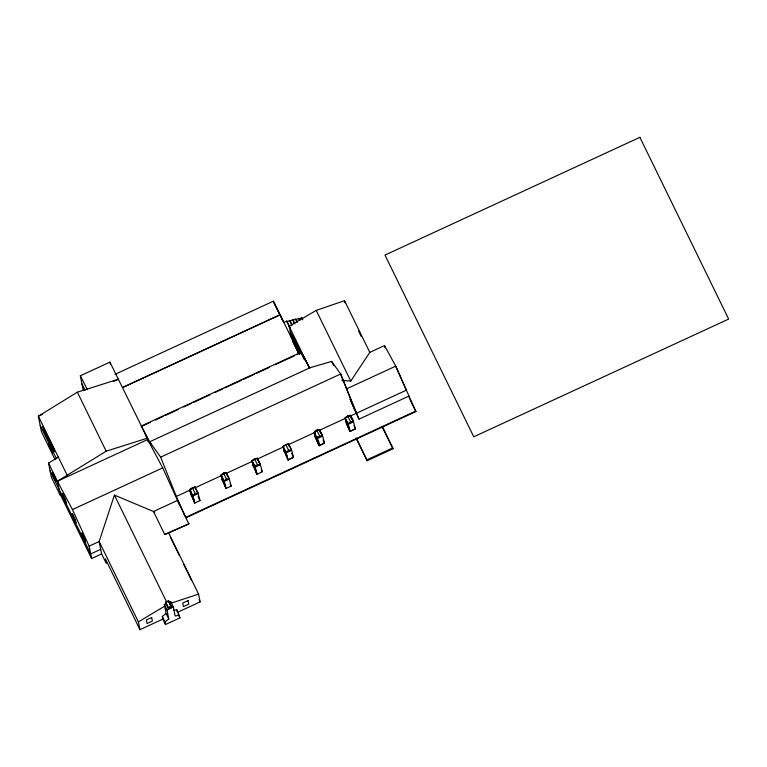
<?xml version="1.0" encoding="UTF-8"?>
<svg xmlns="http://www.w3.org/2000/svg" width="767" height="767" viewBox="0 0 767 767"><rect width="100%" height="100%" fill="white"/><g stroke="black" fill="none" stroke-linecap="round" stroke-linejoin="round"><path stroke-width="1.15" d="M166.449 603.495L164.33 604.473L166.132 613.466L162.316 616.447L162.844 619.094L139.958 629.669L105.367 558.855L106.287 563.448L101.627 553.918L99.154 541.521L114.408 495.108L154.723 512.011M341.938 380.346L350.768 381.103L369.799 352.369L384.526 345.562L395.724 366.147L415.887 411.553L185.882 517.802L176.324 496.441L160.658 457.151L149.642 441.811L141.214 426.068L301.191 352.178L309.628 367.911M173.553 610.34L176.793 609.755L179.977 617.857L165.499 624.539L164.972 621.893L168.788 618.911L166.995 609.918L164.33 604.473M224.06 481.494L221.203 475.645L226.044 488.502L224.06 481.494L229.266 479.087L226.284 472.625L223.6 473.191L221.318 474.869L226.102 472.664L223.6 473.191L221.164 474.994L222.401 480.42L225.977 488.531L231.174 486.134L229.141 478.474L226.275 472.587L221.155 474.946L222.315 480.458M226.044 488.502L224.022 480.842L226.457 479.039L229.141 478.474M289.178 446.423L288.603 443.834L283.042 446.404L285.986 452.242L288.018 459.922L284.365 451.84L283.119 446.365L285.736 444.486L288.603 443.853L291.47 449.702L293.502 457.381L288.018 459.922L293.483 457.333M285.986 452.242L288.593 450.334L291.47 449.702M256.983 474.265C256.686 471.494 253.321 461.494 252.218 461.37L256.983 474.265L254.989 467.256L260.358 464.783L257.242 458.33L254.615 458.934L252.094 460.766L253.331 466.183L256.907 474.303L262.266 471.82L260.234 464.169L257.376 458.321L254.615 458.934L251.998 460.756L253.244 466.221L255.392 465.233M254.951 466.614L257.472 464.783L260.234 464.169L257.29 458.445L257.415 459.059M189.842 489.48L191.088 494.955L189.967 490.142L194.76 503.027L192.709 495.386L195.211 493.574L197.953 492.97L199.986 500.611L194.76 503.027L191.098 494.945L189.842 489.48L195.086 487.064L197.953 492.97M319.59 430.45L319.427 429.721L316.829 430.316L314.278 432.157L315.429 437.612L319.082 445.694L324.508 443.192L322.476 435.541L319.618 429.693C307.509 430.239 321.009 439.75 319.158 445.656L324.431 443.01M317.135 438.005L319.686 436.164L322.476 435.541M351.018 418.034L350.509 415.369L347.739 416.05L345.179 417.833L346.425 423.298L350.068 431.38L355.409 428.916L353.376 421.265L350.519 415.426L347.739 416.05L345.188 417.89L348.045 423.729L349.992 431.418L346.339 423.336M348.045 423.729L350.586 421.898L353.376 421.265L350.461 415.532L353.501 421.869L348.084 424.372L350.068 431.38L355.361 428.801M48.551 463.086L57.42 481.245L60.238 495.348L51.37 477.189L48.551 463.086L58.302 457.065M101.627 553.918L91.609 558.549L89.125 546.152L72.453 509.566L57.42 481.245L106.182 451.188L147.389 438.168L109.921 362.12L80.334 375.792L83.2 390.163M113.286 381.602L118.569 379.157L77.362 392.177L38.35 416.213L41.447 431.706L55.099 459.654M139.958 629.669L138.405 621.893L164.665 606.151M291.489 337.969L289.149 326.263L316.234 310.386L344.546 300.674L369.799 352.369M319.158 445.656L314.393 432.761L315.515 437.573L319.158 445.656L317.25 438.619L314.355 432.876M114.906 374.382L273.397 301.172L299.619 354.498M42.655 414.218L38.35 416.213L67.17 475.224M280.195 314.719L122.653 387.498L280.214 314.758L283.061 321.143L273.397 301.172M283.963 322.399L286.829 321.076L290.425 328.429M289.015 325.927L286.963 321.728L289.83 320.405L291.872 324.604M292.006 325.256L289.955 321.057L292.821 319.734L294.873 323.933M294.49 323.53L292.946 320.385L295.813 319.062L297.356 322.207M296.973 321.804L295.947 319.705L298.814 318.382L299.839 320.481M302.831 319.81L301.805 317.711L298.938 319.034L298.814 318.382M142.394 426.03L149.996 422.521M155.423 420.009L163.035 416.491M165.202 415.493L178.241 409.473M183.677 406.961L191.28 403.442M193.457 402.445L209.746 394.919M215.182 392.407L222.785 388.888M224.961 387.891L241.26 380.365M243.427 379.358L254.299 374.334M256.466 373.337L269.505 367.316M274.941 364.804L294.49 355.773M296.666 354.766L301.095 352.226L304.566 359.819M57.42 481.245L147.667 439.558L162.69 467.889L179.488 504.724M160.658 457.151L340.673 373.999L358.966 419.166L408.993 396.06L409.453 398.37M72.453 509.566L162.69 467.889M346.818 388.735L395.724 366.147L406.337 390.192L349.8 416.308M251.998 460.756L257.376 458.321M314.48 432.013L319.609 429.645L320.424 433.211M350.509 415.369L345.179 417.833L346.425 423.298M176.324 496.441L191.501 489.423M194.76 487.927L221.864 475.406M226.198 473.402L252.218 461.379L253.331 466.183M257.645 458.877L283.665 446.854M289.082 444.352L315.103 432.329M319.446 430.325L345.466 418.312M315.448 437.602L317.576 436.624M189.995 490.132L194.76 503.027L192.747 496.028L198.078 493.564L195.249 487.783M286.11 452.875L283.253 447.027L288.018 459.922L286.024 452.913L291.594 450.344L288.737 444.496M317.174 438.657L322.6 436.145L319.743 430.297M89.125 546.152L99.384 541.416M100.707 549.325L90.688 553.956L50.114 470.88M185.787 517.341L415.8 411.093M164.742 534.522L188.855 523.89L164.742 534.522L153.496 511.503L177.513 500.4L188.855 523.89M392.771 447.909L392.953 448.791L367.086 460.737L366.904 459.864L392.771 447.909L382.254 426.375M165.691 602.191L168.635 600.829L171.329 606.419L168.376 607.78L165.72 602.335L168.635 600.829M168.558 602.517L170.677 601.549L173.332 606.994L175.135 615.987L179.449 615.201M171.3 606.275L168.376 607.78M168.519 608.48L165.854 603.035L168.654 609.151L168.519 608.48L171.463 607.119L168.807 601.673L171.156 606.889M166.995 609.918L173.332 606.994M177.321 612.402L200.12 601.874L198.567 594.109L168.692 532.95M198.567 594.109L171.012 603.217L170.677 601.549M340.673 373.999L331.641 361.41L309.993 367.748L149.642 441.811L150.984 443.901M195.086 487.064L192.354 487.726L189.852 489.538L192.709 495.386M195.096 487.122L192.354 487.735L195.211 493.574M80.334 375.792L87.361 389.636M273.579 302.112L280.377 315.659M409.952 399.386L415.887 411.553M358.649 331.104L361.19 336.31M382.436 427.257L392.953 448.791M316.234 310.386L350.768 381.103M342.245 379.56L343.693 382.512M331.641 361.41L333.683 365.6M350.672 416.088L353.501 421.869M347.739 416.05L350.586 421.898M356.387 438.331L366.904 459.864M356.041 438.13L367.086 460.737M348.16 424.333L345.313 418.494L350.068 431.38M289.149 326.263L309.36 367.642L309.993 367.748L309.36 367.642L290.319 332.111L300.626 353.453M303.981 358.841L300.923 352.302M293.032 341.133L298.699 352.743M292.467 340.414L298.747 353.261M292.85 341.545L298.603 353.328M316.829 430.316L319.686 436.164M285.736 444.486L288.593 450.334M257.501 458.934L260.358 464.783M254.615 458.934L257.472 464.783M252.132 461.408L254.989 467.256M223.6 473.191L226.457 479.039M224.022 480.842L221.164 474.994L226.399 472.53L226.994 475.147M189.89 490.18L192.747 496.028M145.26 434.64L147.743 439.712M170.859 538.07L179.507 555.768M183.495 563.946L191.664 580.667M199.094 599.784L200.12 601.874M81.944 383.855L85.079 390.269M77.362 392.177L106.182 451.188M178.203 614.223L179.977 617.857M168.663 600.973L171.329 606.419M114.408 495.108L166.698 602.162M166.132 613.466L168.788 618.911M162.316 616.447L164.972 621.893M162.844 619.094L165.499 624.539M99.164 541.55L138.405 621.893M40.181 425.397L56.461 458.724M59.903 493.641L91.609 558.549M291.297 337.02L299.638 354.316M354.009 425.81L355.409 428.916M323.089 440.047L324.508 443.192M291.661 453.316L293.502 457.381M261.355 469.807L262.266 471.82M230.263 484.111L231.174 486.134M198.154 496.565L199.986 500.611M358.966 419.166L350.049 399.089L356.3 413.298L340.586 373.874M314.441 432.895L315.515 437.573M288.287 443.988L288.45 444.707M283.042 446.404L284.279 451.878M384.526 345.562L384.957 347.719M344.546 300.674L344.977 302.831M301.805 317.711L302.006 318.736M319.647 429.76L319.772 430.364M295.813 319.062L295.947 319.705M292.821 319.734L292.946 320.385M289.83 320.405L289.955 321.057M286.829 321.076L286.963 321.728M280.3 314.949L280.492 315.889M178.979 502.308L179.44 504.619M147.274 437.391L148.184 441.936M176.793 609.755L177.148 611.52M171.463 607.119L171.597 607.79M109.921 362.12L110.362 364.335M183.917 513.248L184.032 514.034M639.889 137.331L384.996 255.075L473.766 436.807L728.65 319.072L639.889 137.331M151.684 617.512L146.363 619.976L147.063 623.494L152.384 621.03L151.684 617.512M188.059 600.638L182.738 603.102L183.438 606.611L188.759 604.156L188.059 600.638M53.69 448.724L42.885 426.557L43.489 429.587L54.294 451.744L53.69 448.724M51.763 449.52L48.772 443.393L49.471 446.912L52.463 453.029L51.763 449.52M55.387 478.33L52.396 472.213L53.096 475.722L56.087 481.849L55.387 478.33M65.502 499.499L62.511 493.373L63.21 496.891L66.202 503.018L65.502 499.499M75.3 519.527L72.309 513.401L73.009 516.92L76 523.036L75.3 519.527M84.811 539.067L81.82 532.94L82.529 536.459L85.511 542.585L84.811 539.067"/></g></svg>
